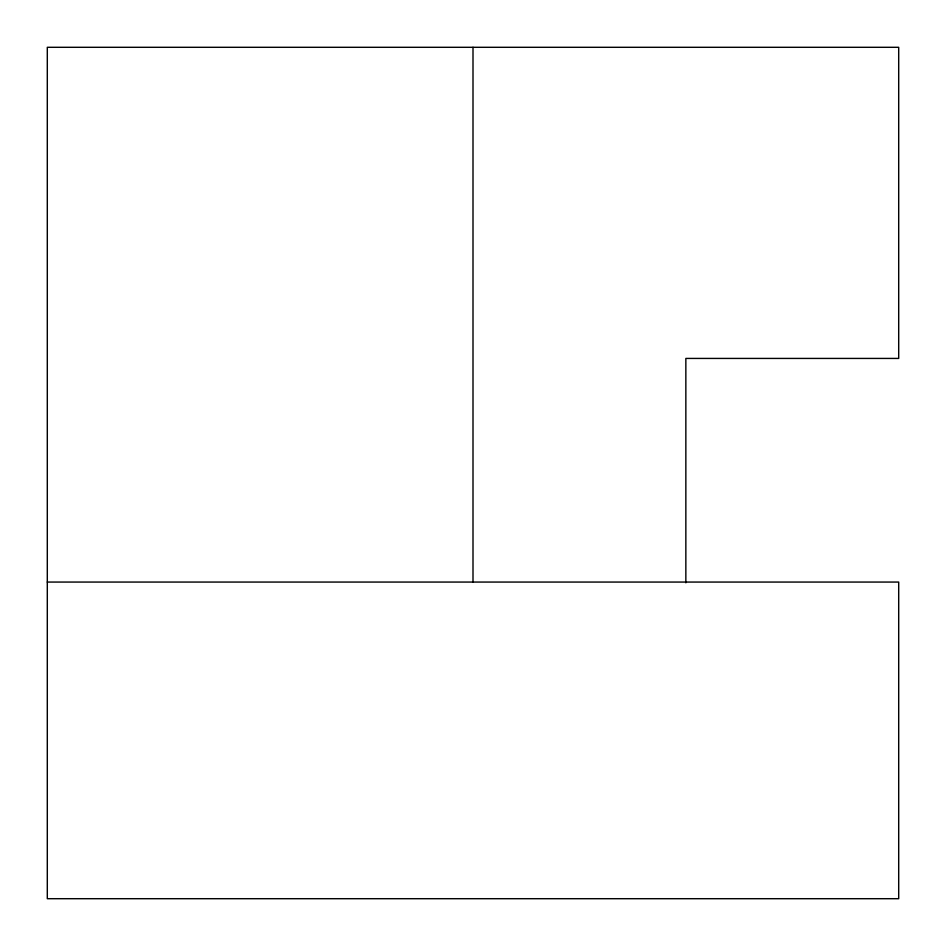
<?xml version="1.0" encoding="UTF-8"?>
<svg xmlns="http://www.w3.org/2000/svg" width="946" height="946" viewBox="0 0 946 946"><rect width="100%" height="100%" fill="white"/><g stroke="black" fill="none" stroke-linecap="round" stroke-linejoin="round"><path stroke-width="1.42" d="M47.3 582.062L898.7 582.062L898.7 898.7L47.3 898.7L47.3 47.3L898.7 47.3L898.7 358.428L685.85 358.428L685.85 582.807M473 47.3L473 582.062"/></g></svg>
